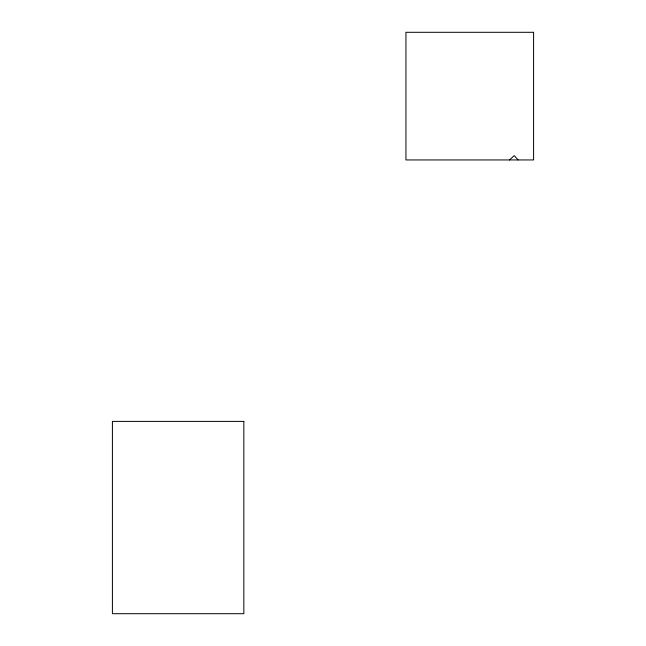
<?xml version="1.0" encoding="UTF-8"?>
<svg xmlns="http://www.w3.org/2000/svg" width="646" height="646" viewBox="0 0 646 646"><rect width="100%" height="100%" fill="white"/><g stroke="black" fill="none" stroke-linecap="round" stroke-linejoin="round"><path stroke-width="0.97" d="M509.452 159.942L514.281 155.638L518.124 159.942M533.588 32.3L405.938 32.3L405.938 159.942L533.588 159.942L533.588 32.3M243.841 421.394L112.412 421.394L112.412 613.7L243.841 613.7L243.841 421.394"/></g></svg>
